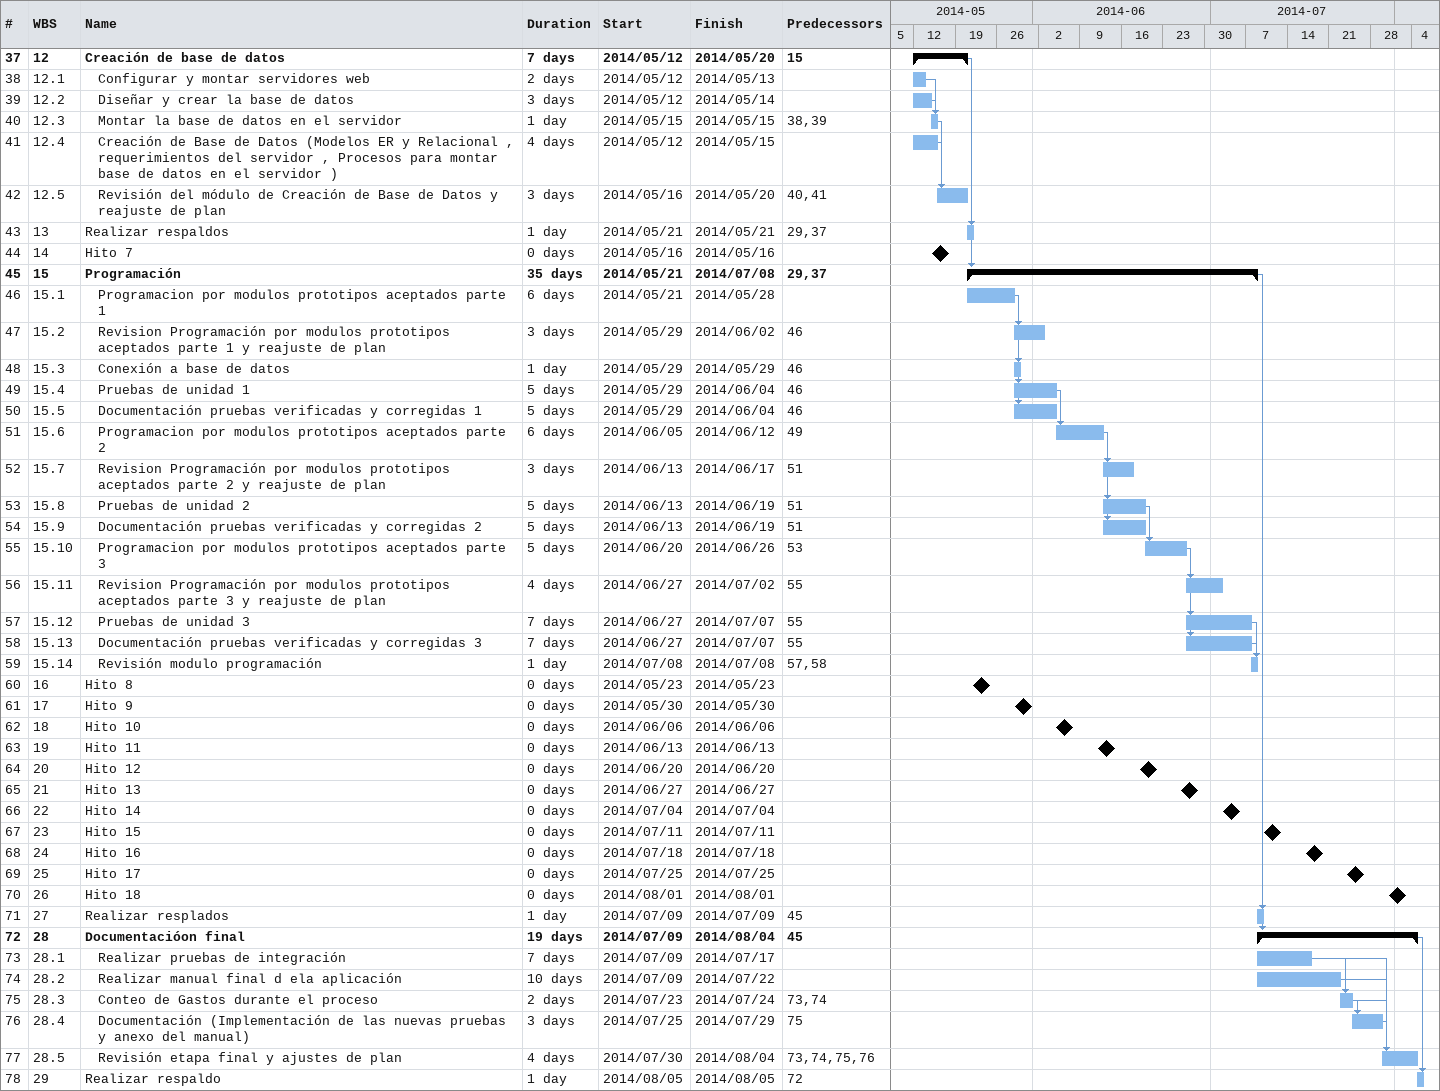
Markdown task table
| ID | WBS | Task | Duration | Start | Finish | Predecessors |
|---|---|---|---|---|---|---|
| 37 | 12 | **Creación de base de datos** | 7d | 2014-05-12 | 2014-05-20 | 15 |
| 38 | 12.1 | Configurar y montar servidores web | 2d | 2014-05-12 | 2014-05-13 |  |
| 39 | 12.2 | Diseñar y crear la base de datos | 3d | 2014-05-12 | 2014-05-14 |  |
| 40 | 12.3 | Montar la base de datos en el servidor | 1d | 2014-05-15 | 2014-05-15 | 38, 39 |
| 41 | 12.4 | Creación de Base de Datos (Modelos ER y Relacional , requerimientos del servidor , Procesos para montar base de datos en el servidor ) | 4d | 2014-05-12 | 2014-05-15 |  |
| 42 | 12.5 | Revisión del módulo de Creación de Base de Datos y reajuste de plan | 3d | 2014-05-16 | 2014-05-20 | 40, 41 |
| 43 | 13 | Realizar respaldos | 1d | 2014-05-21 | 2014-05-21 | 29, 37 |
| 44 | 14 | Hito 7 | 0d | 2014-05-16 | 2014-05-16 |  |
| 45 | 15 | **Programación** | 35d | 2014-05-21 | 2014-07-08 | 29, 37 |
| 46 | 15.1 | Programacion por modulos prototipos aceptados parte 1 | 6d | 2014-05-21 | 2014-05-28 |  |
| 47 | 15.2 | Revision Programación por modulos prototipos aceptados parte 1 y reajuste de plan | 3d | 2014-05-29 | 2014-06-02 | 46 |
| 48 | 15.3 | Conexión a base de datos | 1d | 2014-05-29 | 2014-05-29 | 46 |
| 49 | 15.4 | Pruebas de unidad 1 | 5d | 2014-05-29 | 2014-06-04 | 46 |
| 50 | 15.5 | Documentación pruebas verificadas y corregidas 1 | 5d | 2014-05-29 | 2014-06-04 | 46 |
| 51 | 15.6 | Programacion por modulos prototipos aceptados parte 2 | 6d | 2014-06-05 | 2014-06-12 | 49 |
| 52 | 15.7 | Revision Programación por modulos prototipos aceptados parte 2 y reajuste de plan | 3d | 2014-06-13 | 2014-06-17 | 51 |
| 53 | 15.8 | Pruebas de unidad 2 | 5d | 2014-06-13 | 2014-06-19 | 51 |
| 54 | 15.9 | Documentación pruebas verificadas y corregidas 2 | 5d | 2014-06-13 | 2014-06-19 | 51 |
| 55 | 15.10 | Programacion por modulos prototipos aceptados parte 3 | 5d | 2014-06-20 | 2014-06-26 | 53 |
| 56 | 15.11 | Revision Programación por modulos prototipos aceptados parte 3 y reajuste de plan | 4d | 2014-06-27 | 2014-07-02 | 55 |
| 57 | 15.12 | Pruebas de unidad 3 | 7d | 2014-06-27 | 2014-07-07 | 55 |
| 58 | 15.13 | Documentación pruebas verificadas y corregidas 3 | 7d | 2014-06-27 | 2014-07-07 | 55 |
| 59 | 15.14 | Revisión modulo programación | 1d | 2014-07-08 | 2014-07-08 | 57, 58 |
| 60 | 16 | Hito 8 | 0d | 2014-05-23 | 2014-05-23 |  |
| 61 | 17 | Hito 9 | 0d | 2014-05-30 | 2014-05-30 |  |
| 62 | 18 | Hito 10 | 0d | 2014-06-06 | 2014-06-06 |  |
| 63 | 19 | Hito 11 | 0d | 2014-06-13 | 2014-06-13 |  |
| 64 | 20 | Hito 12 | 0d | 2014-06-20 | 2014-06-20 |  |
| 65 | 21 | Hito 13 | 0d | 2014-06-27 | 2014-06-27 |  |
| 66 | 22 | Hito 14 | 0d | 2014-07-04 | 2014-07-04 |  |
| 67 | 23 | Hito 15 | 0d | 2014-07-11 | 2014-07-11 |  |
| 68 | 24 | Hito 16 | 0d | 2014-07-18 | 2014-07-18 |  |
| 69 | 25 | Hito 17 | 0d | 2014-07-25 | 2014-07-25 |  |
| 70 | 26 | Hito 18 | 0d | 2014-08-01 | 2014-08-01 |  |
| 71 | 27 | Realizar resplados | 1d | 2014-07-09 | 2014-07-09 | 45 |
| 72 | 28 | **Documentacióon final** | 19d | 2014-07-09 | 2014-08-04 | 45 |
| 73 | 28.1 | Realizar pruebas de integración | 7d | 2014-07-09 | 2014-07-17 |  |
| 74 | 28.2 | Realizar manual final d ela aplicación | 10d | 2014-07-09 | 2014-07-22 |  |
| 75 | 28.3 | Conteo de Gastos durante el proceso | 2d | 2014-07-23 | 2014-07-24 | 73, 74 |
| 76 | 28.4 | Documentación (Implementación de las nuevas pruebas y anexo del manual) | 3d | 2014-07-25 | 2014-07-29 | 75 |
| 77 | 28.5 | Revisión etapa final y ajustes de plan | 4d | 2014-07-30 | 2014-08-04 | 73, 74, 75, 76 |
| 78 | 29 | Realizar respaldo | 1d | 2014-08-05 | 2014-08-05 | 72 |
